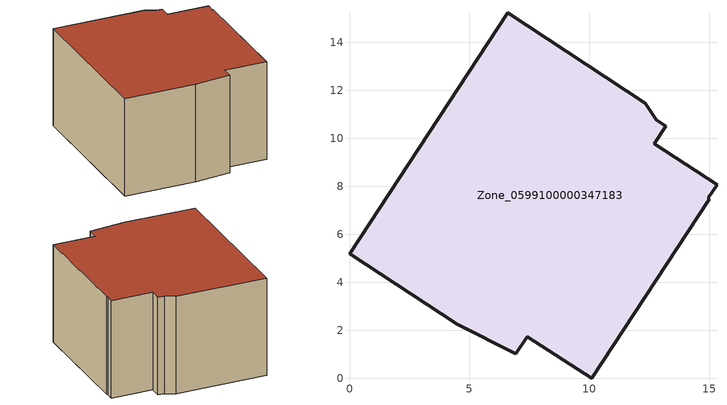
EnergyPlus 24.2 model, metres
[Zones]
Zone_0599100000347183
 floor ground (C_G): 10.09,0 7.42,1.73 6.94,1.03 4.49,2.26 0,5.2 6.6,15.24 12.34,11.46 12.8,10.78 13.17,10.51 12.7,9.79 15.32,8.07 14.96,7.53 15.01,7.46 z5.45
 wall outside (C_F): 6.6,15.24 0,5.2 4.49,2.26 6.94,1.03 7.42,1.73 10.09,0 15.01,7.46 14.96,7.53 15.32,8.07 12.7,9.79 13.17,10.51 12.8,10.78 12.34,11.46 6.6,15.24 z5.45:12.96
 roof outside (C_R): 12.8,10.78 12.34,11.46 6.6,15.24 0,5.2 4.49,2.26 6.94,1.03 7.42,1.73 10.09,0 15.01,7.46 14.96,7.53 15.32,8.07 12.7,9.79 13.17,10.51 z12.96
[BUILDING]
Pand.0599100000347183: North Axis=0; Terrain=City; Loads Convergence Tolerance Value=0.04; Temperature Convergence Tolerance Value=0.4; Solar Distribution=FullExterior; Maximum Number of Warmup Days=25; Minimum Number of Warmup Days=1
[Site:Location]
Rotterdam.The.Hague.AP_ZH_NLD Design_Conditions: Latitude=51.96; Longitude=4.45; Time Zone=1; Elevation=-4.5
[SITE:GROUNDTEMPERATURE:BUILDINGSURFACE]
18, 18, 18, 18, 18, 18, 18, 18, 18, 18, 18, 18
[MATERIAL] Thermal Absorptance=0.9; Solar Absorptance=0.7; Visible Absorptance=0.7
Name | Roughness | Thickness | Conductivity | Density | Specific Heat
G.D.1992-2005 | MediumSmooth | 0.15 | 0.06 | 540 | 1210
F.D.1992-2005 | Rough | 0.3 | 0.12 | 1920 | 840
R.D.1992-2005 | MediumRough | 0.2 | 0.08 | 1500 | 1000
[CONSTRUCTION]
C_G: G.D.1992-2005
C_F: F.D.1992-2005
C_R: R.D.1992-2005
[ZONE]
Zone_0599100000347183: Type=1; Multiplier=1; Ceiling Height=Autocalculate; Volume=Autocalculate; Floor Area=autocalculate; Part of Total Floor Area=Yes
[ZONEINFILTRATION:DESIGNFLOWRATE]
Infil_Zone_0599100000347183: Zone or ZoneList or Space or SpaceList=Zone_0599100000347183; Schedule=AlwaysOn; Design Flow Rate Calculation Method=Flow/Area; Flow Rate per Floor Area=0.0021; Constant Term Coefficient=1; Temperature Term Coefficient=0; Velocity Term Coefficient=0; Velocity Squared Term Coefficient=0
[HVACTEMPLATE:ZONE:IDEALLOADSAIRSYSTEM]
Zone_0599100000347183: Maximum Heating Supply Air Temperature=50; Minimum Cooling Supply Air Temperature=13; Maximum Heating Supply Air Humidity Ratio=0.0156; Minimum Cooling Supply Air Humidity Ratio=0.0077; Heating Limit=NoLimit; Cooling Limit=NoLimit; Dehumidification Control Type=ConstantSensibleHeatRatio; Cooling Sensible Heat Ratio=0.7; Dehumidification Setpoint=60; Humidification Control Type=None; Humidification Setpoint=30; Outdoor Air Method=None; Outdoor Air Flow Rate per Person=0.00944; Outdoor Air Flow Rate per Zone Floor Area=0; Outdoor Air Flow Rate per Zone=0; Demand Controlled Ventilation Type=None; Outdoor Air Economizer Type=NoEconomizer; Heat Recovery Type=None; Sensible Heat Recovery Effectiveness=0.7; Latent Heat Recovery Effectiveness=0.65
[ZONECONTROL:THERMOSTAT]
ThermostatControl_Zone_0599100000347183: Zone or ZoneList=Zone_0599100000347183; Control Type Schedule=DualSetpointControlType; Control 1=Thermostat_Zone_0599100000347183; Temperature Difference Between Cutout And Setpoint=0
[THERMOSTATSETPOINT:DUALSETPOINT]
Thermostat_Zone_0599100000347183: Heating Setpoint Temperature Schedule=HeatingSetpoint_Zone_0599100000347183; Cooling Setpoint Temperature Schedule=CoolingSetpoint_Zone_0599100000347183
[SCHEDULE:COMPACT]
HeatingSetpoint_Zone_0599100000347183: Through: 12/31, For: AllDays, Until: 24:00, 21
CoolingSetpoint_Zone_0599100000347183: Through: 12/31, For: AllDays, Until: 24:00, 24
DualSetpointControlType: Through: 12/31, For: AllDays, Until: 24:00, 4
AlwaysOn: Through: 12/31, For: AllDays, Until: 24:00, 1
